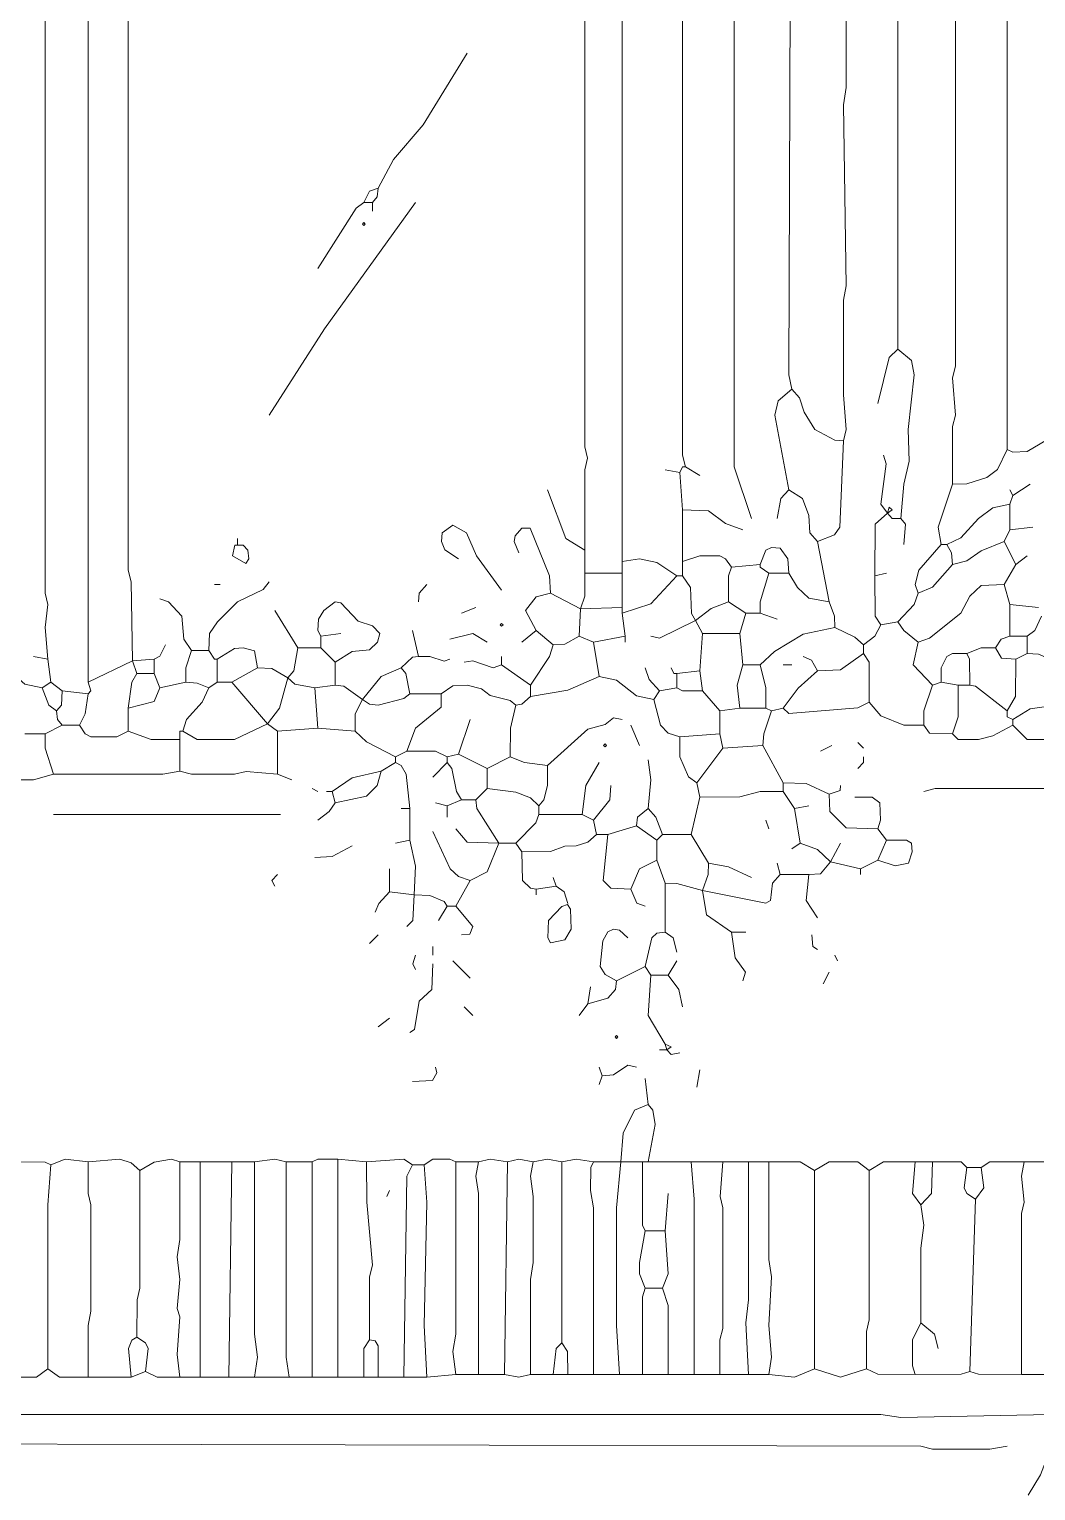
# Model space of a CAD drawing. Header units: millimetres. Extents: x 11 to 20000, y -4 to 8232.
# Drawn here: x 5379 to 6701, y 2807 to 4726 of the extents above; entities that cross this region are included whole.
import ezdxf

# ---------------------------------------------------------------- set-up
doc = ezdxf.new("R2010")
doc.units = ezdxf.units.MM
for name, color, linetype, lineweight, true_color in [('ARCHITECTURE', 7, 'Continuous', 13, 0x000000), ('MASONRY_AND_ARCH', 7, 'Continuous', 13, 0x000000), ('PLANTING', 7, 'Continuous', 13, 0x000000)]:
    doc.layers.add(name, color=color, linetype=linetype, lineweight=lineweight, true_color=true_color)

msp = doc.modelspace()

# ---------------------------------------------------------------- linework, layer by layer
at = {"layer": 'ARCHITECTURE', "color": 7, "lineweight": 13, "true_color": 0x000000}
for points in [[(6327.29989, 4083.71041), (6304.68167, 4151.58371), (6304.66923, 5022.62443), (6300.90498, 5045.24887), (6300.9112, 5452.48869), (6304.52771, 5467.57206), (6304.67545, 5531.67421)], [(6376.32002, 5531.67421), (6376.32624, 5399.69876), (6380.0905, 5377.07432), (6376.32624, 4272.24695), (6380.0905, 4253.39367)], [(6447.9638, 4185.52036), (6451.73428, 4200.60373), (6447.97002, 4245.8526), (6447.97002, 4370.28699), (6451.72805, 4389.14027), (6447.9638, 4626.69683), (6451.72805, 4649.32127), (6451.72805, 4781.29672), (6447.97692, 4800.15124), (6451.72805, 4819.00452), (6451.73428, 5139.51776), (6447.97002, 5162.14219), (6447.9638, 5531.67421)], [(6519.60758, 4306.1836), (6519.60758, 5531.67421)], [(6595.02262, 5527.90305), (6595.0164, 4283.55916), (6591.40679, 4268.47704), (6595.0164, 4219.45701), (6591.39989, 4204.37364), (6591.25215, 4128.95928)], [(6662.89593, 4174.20814), (6662.89593, 5531.67421)], [(5456.25939, 3868.77828), (5456.25939, 3876.32624), (5456.25939, 3996.98382), (5456.25939, 4015.8371), (5456.25939, 4095.02262), (5456.25939, 4117.64706), (5456.25939, 4524.88688), (5456.25939, 4547.51131), (5456.25939, 4788.83903), (5456.25939, 4803.92115), (5456.25939, 4822.77568), (5456.25939, 4939.66776), (5456.25939, 4954.75113), (5456.25939, 5030.1655), (5456.25939, 5067.8733), (5456.25939, 5082.95667), (5456.25984, 5158.37104)], [(5456.25984, 5158.37104), (5622.17195, 5150.68156), (5795.62568, 5124.28631), (5984.1629, 5074.35894), (6052.0362, 5051.7345), (6127.45124, 5021.57466), (6157.61686, 5007.3871), (6157.61686, 4984.91663), (6157.61686, 4132.73043), (6157.61686, 4117.64706), (6157.61686, 4068.62704), (6157.61686, 4027.14932)], [(6240.57342, 4151.58371), (6236.80837, 4166.66708), (6236.80215, 5064.10215)], [(6074.66063, 4973.60441), (6089.74333, 4972.54898), (6104.67217, 4965.00667), (6108.59038, 4954.75113), (6108.60351, 4177.9793), (6112.07161, 4162.89593), (6108.60351, 4147.81256), (6108.59729, 4042.23269)], [(5837.10407, 4517.34581), (5857.1552, 4555.05238), (5896.23846, 4600.30124), (5953.99672, 4694.57014)], [(5837.10407, 4517.34581), (5825.79808, 4513.42002), (5818.25011, 4498.49129)], [(5829.56233, 4498.49129), (5835.90611, 4506.03982), (5837.10407, 4517.34581)], [(5886.12342, 4498.49129), (5766.51007, 4332.57919), (5693.8164, 4219.45701)], [(5757.91855, 4411.76471), (5808.13586, 4490.944), (5818.25011, 4498.49129)], [(5829.56233, 4498.49129), (5818.25011, 4498.49129)], [(5829.56233, 4498.49129), (5829.56233, 4487.17907)]]:
    msp.add_lwpolyline(points, dxfattribs=at)
msp.add_lwpolyline([(5816.36505, 4470.2112), (5818.25034, 4472.09649), (5820.13575, 4470.2112), (5818.25034, 4468.32579)], close=True, dxfattribs=at)
at = {"layer": 'MASONRY_AND_ARCH', "color": 7, "lineweight": 13, "true_color": 0x000000}
for points in [[(5784.31346, 2956.25939), (5784.31346, 3242.83586)], [(5403.46867, 2967.57138), (5403.47557, 3182.50351), (5407.23982, 3235.29412)], [(5456.25984, 2956.25939), (5456.40769, 3024.13247), (5460.02975, 3042.98643), (5460.02353, 3182.50351), (5456.40769, 3197.58699), (5456.25984, 3239.06459)], [(5520.36199, 3009.04977), (5520.51007, 3058.06912), (5524.12624, 3073.1526), (5524.13314, 3227.75238)], [(5576.92308, 2956.25939), (5573.15192, 2986.42534), (5576.62658, 3035.44468), (5573.30034, 3046.7569), (5576.91686, 3084.46482), (5573.15192, 3114.6302), (5576.91686, 3137.25464), (5576.92308, 3239.06459)], [(5603.31867, 3239.06459), (5603.31867, 2956.25939)], [(5641.02523, 2956.25939), (5644.79638, 3239.06459)], [(5674.96188, 2956.25939), (5678.73303, 2982.65486), (5674.96878, 3012.82025), (5674.96188, 3239.06459)], [(5720.21075, 2956.25939), (5716.44706, 2982.65486), (5716.44084, 3239.06459)], [(5750.37749, 2956.25939), (5750.37749, 3239.06459)], [(5822.02138, 3239.06459), (5822.16912, 3186.27477), (5829.54921, 3103.31799), (5825.93959, 3088.23529), (5825.79186, 3005.2793)], [(5882.35294, 3235.29412), (5874.95973, 3220.21143), (5871.04072, 2956.25939)], [(5901.2069, 2956.25939), (5897.43563, 3024.13247), (5901.20068, 3186.27477), (5897.43563, 3235.29412)], [(5938.91403, 3239.06459), (5938.90781, 3012.82025), (5935.14355, 2990.19581), (5938.91403, 2960.03043)], [(5969.0802, 3239.06459), (5965.31584, 3220.21143), (5969.07398, 3197.58699), (5969.0802, 2960.03043)], [(6006.78733, 3239.06459), (6003.01686, 2960.03043)], [(6036.95351, 2960.03043), (6036.95973, 3084.46482), (6040.72398, 3107.08925), (6040.71776, 3193.81572), (6036.95973, 3220.21143), (6040.72398, 3239.06459)], [(6078.43111, 3001.50803), (6078.43111, 3239.06459)], [(6119.9095, 2960.03043), (6119.90328, 3178.73303), (6116.13903, 3201.35747), (6116.28676, 3231.51674), (6119.9095, 3239.06459)], [(6155.73179, 3239.06459), (6150.0819, 3178.73303), (6150.0819, 3024.13247), (6153.84615, 2960.03043)], [(6184.01233, 3239.06482), (6184.16007, 3156.1155), (6187.78281, 3148.56686)], [(6251.88563, 2960.03043), (6251.87941, 3190.04525), (6248.11437, 3239.06482)], [(6285.82229, 2960.03043), (6285.97002, 3005.2793), (6289.58654, 3020.36199), (6289.58654, 3178.73303), (6286.11844, 3193.81572), (6289.59276, 3239.06482)], [(6323.52941, 2960.03043), (6319.75894, 3027.90373), (6323.52319, 3058.06912), (6323.52941, 3239.06482)], [(6349.92432, 2960.03043), (6353.69559, 2982.65486), (6349.93054, 3024.13247), (6353.69559, 3088.23529), (6349.93054, 3110.85973), (6349.92432, 3239.06482)], [(6410.25667, 2967.57138), (6410.25667, 3227.75238)], [(6481.90045, 3227.75238), (6481.89423, 3031.67421), (6478.27771, 3016.59152), (6478.12998, 2967.57138)], [(6681.74989, 2960.03043), (6681.75611, 3171.19129), (6685.22421, 3186.27477), (6681.75611, 3220.21143), (6685.52036, 3239.06482)], [(5852.18676, 3201.35747), (5848.41629, 3193.81572)], [(6214.17771, 3148.56686), (6217.94898, 3197.58699)], [(6613.87658, 2963.8009), (6621.41753, 3190.04525)], [(6549.77376, 3182.50351), (6553.54423, 3156.1086), (6549.77998, 3125.94242), (6549.77376, 3027.90373)], [(6187.78281, 3148.56686), (6180.24106, 3107.08925), (6180.3888, 3092.00577), (6187.78281, 3073.1526)], [(6214.17771, 3148.56686), (6187.78281, 3148.56686)], [(6214.17771, 3148.56686), (6217.80045, 3092.00577), (6210.40724, 3073.1526)], [(6187.78281, 3073.1526), (6184.01855, 3061.84038), (6184.01233, 2960.03043)], [(6187.78281, 3073.1526), (6210.40724, 3073.1526)], [(6217.94898, 2960.03043), (6217.80124, 3050.52817), (6210.40724, 3073.1526)], [(6542.23201, 2960.03043), (6538.60928, 2971.34265), (6538.60928, 3005.2793), (6549.77376, 3027.90373)], [(6549.77376, 3027.90373), (6567.57127, 3012.82025), (6572.39819, 2993.96708)], [(5520.36199, 3009.04977), (5513.87014, 3005.12466), (5509.19785, 2993.96708), (5512.82093, 2956.25939)], [(5531.67421, 2963.8009), (5535.29038, 2993.96708), (5531.51957, 3001.50181), (5520.36199, 3009.04977)], [(5825.79186, 3005.2793), (5818.39864, 2993.96708), (5818.25011, 2956.25939)], [(5837.10407, 2956.25939), (5836.94943, 2997.73066), (5833.18507, 3004.07511), (5825.79186, 3005.2793)], [(6078.43111, 3001.50803), (6071.0448, 2993.96018), (6067.11889, 2960.03043)], [(6078.43111, 3001.50803), (6085.81821, 2990.19581), (6085.97285, 2960.03043)], [(5403.46867, 2967.57138), (5388.38654, 2956.25939), (5343.13767, 2956.25939)], [(5456.25984, 2956.25939), (5418.55204, 2956.25939), (5403.46867, 2967.57138)], [(5456.25984, 2956.25939), (5478.88428, 2956.25939), (5505.2724, 2956.25939), (5512.82093, 2956.25939)], [(5531.67421, 2963.8009), (5512.82093, 2956.25939)], [(5531.67421, 2963.8009), (5546.75758, 2956.25939), (5569.37511, 2956.25939), (5576.92308, 2956.25939)], [(5576.92308, 2956.25939), (5603.31867, 2956.25939)], [(5641.02523, 2956.25939), (5603.31867, 2956.25939)], [(5641.02523, 2956.25939), (5674.96188, 2956.25939)], [(5720.21075, 2956.25939), (5701.35747, 2956.25939), (5674.96188, 2956.25939)], [(5750.37749, 2956.25939), (5720.21075, 2956.25939)], [(5750.37749, 2956.25939), (5784.31346, 2956.25939)], [(5784.31346, 2956.25939), (5818.25011, 2956.25939)], [(5837.10407, 2956.25939), (5818.25011, 2956.25939)], [(5837.10407, 2956.25939), (5871.04072, 2956.25939)], [(5901.2069, 2956.25939), (5871.04072, 2956.25939)], [(5901.2069, 2956.25939), (5938.91403, 2960.03043)], [(5938.91403, 2960.03043), (5969.0802, 2960.03043)], [(5969.0802, 2960.03043), (6003.01686, 2960.03043)], [(6036.95351, 2960.03043), (6021.87002, 2956.25916), (6003.01686, 2960.03043)], [(6036.95351, 2960.03043), (6067.11889, 2960.03043)], [(6067.11889, 2960.03043), (6085.97285, 2960.03043)], [(6085.97285, 2960.03043), (6119.9095, 2960.03043)], [(6119.9095, 2960.03043), (6153.84615, 2960.03043)], [(6153.84615, 2960.03043), (6184.01233, 2960.03043)], [(6184.01233, 2960.03043), (6217.94898, 2960.03043)], [(6251.88563, 2960.03043), (6217.94898, 2960.03043)], [(6251.88563, 2960.03043), (6285.82229, 2960.03043)], [(6285.82229, 2960.03043), (6323.52941, 2960.03043)], [(6349.92432, 2960.03043), (6323.52941, 2960.03043)], [(6410.25667, 2967.57138), (6383.86097, 2956.4069), (6349.92432, 2960.03043)], [(6410.25667, 2967.57138), (6444.19333, 2956.25916), (6478.12998, 2967.57138)], [(6542.23201, 2960.03043), (6493.21267, 2960.18507), (6478.12998, 2967.57138)], [(6542.23201, 2960.03043), (6602.56437, 2960.17817), (6613.87658, 2963.8009)], [(6681.74989, 2960.03043), (6625.1888, 2960.17817), (6613.87658, 2963.8009)], [(6681.74989, 2960.03043), (6711.91527, 2960.03043)], [(6745.85192, 2892.15713), (6738.30407, 2902.27138), (6719.45701, 2907.2336), (6523.37885, 2903.46934), (6496.98314, 2907.23982), (4098.79378, 2907.23982)], [(6690.4888, 2801.65939), (6706.95373, 2828.0543), (6716.74287, 2854.44921), (6745.85192, 2892.15713)], [(4151.58371, 2869.53269), (4177.9793, 2861.99095), (4430.61799, 2861.99717), (4453.24242, 2869.53247), (4766.21459, 2869.53247), (4788.83903, 2861.99095), (5018.85328, 2861.99717), (5037.70781, 2869.53247), (6549.77376, 2865.7552), (6564.85645, 2862.13869), (6640.27149, 2861.99095), (6662.89593, 2865.76143)]]:
    msp.add_lwpolyline(points, dxfattribs=at)
at = {"layer": 'PLANTING', "color": 7, "lineweight": 13, "true_color": 0x000000}
for points in [[(5399.69876, 5067.8733), (5399.70498, 3985.67161), (5403.32081, 3970.58824), (5399.85271, 3940.42274), (5403.46867, 3898.94378)], [(5514.70588, 3897.05882), (5512.67251, 4000.75373), (5509.056, 4015.8371), (5509.04977, 5067.8733)], [(6493.21267, 4234.54038), (6508.29559, 4294.87138), (6519.60758, 4306.1836)], [(6519.60758, 4306.1836), (6537.25735, 4291.10147), (6541.03416, 4272.24695), (6533.01946, 4200.60373), (6534.54333, 4159.12477), (6527.29706, 4128.95928), (6523.37885, 4083.71041)], [(6380.0905, 4253.39367), (6362.44072, 4238.31029), (6357.76222, 4219.45701), (6376.32002, 4121.41821)], [(6380.0905, 4253.39367), (6390.34638, 4242.08145), (6396.37115, 4223.22817), (6410.40441, 4200.60995), (6436.65158, 4186.57704), (6447.9638, 4185.52036)], [(6447.9638, 4185.52036), (6443.13688, 4072.39819), (6436.50317, 4062.14265), (6414.02715, 4053.54491)], [(6715.68654, 4136.50034), (6744.79559, 4170.43699), (6752.18948, 4189.28462), (6749.46154, 4195.62183), (6723.22749, 4191.86414), (6689.29084, 4171.49367), (6670.44389, 4170.58541), (6662.89593, 4174.20814)], [(6506.03348, 4090.49785), (6497.28835, 4102.5629), (6504.22873, 4155.35419), (6500.75441, 4166.66708)], [(6591.25215, 4128.95928), (6610.10532, 4129.10735), (6636.50102, 4137.69197), (6650.52738, 4147.96097), (6662.89593, 4174.20814)], [(6233.03167, 4144.04265), (6214.17771, 4147.81256)], [(6240.57342, 4151.58371), (6236.80215, 4151.58371), (6233.03167, 4144.04265)], [(6240.57342, 4151.58371), (6259.42658, 4140.27149)], [(6233.03167, 4144.04265), (6236.80215, 4095.02262)], [(6591.25215, 4128.95928), (6572.54593, 4072.39819), (6576.16867, 4049.77376)], [(6670.43767, 4113.8759), (6693.0621, 4128.95928)], [(6059.57794, 4121.41821), (6083.40023, 4057.46324), (6108.59729, 4042.23269)], [(6361.23654, 4083.71041), (6366.06414, 4110.10532), (6376.32002, 4121.41821)], [(6414.02715, 4053.54491), (6403.77127, 4064.85713), (6402.56719, 4087.48156), (6394.11686, 4110.0991), (6376.32002, 4121.41821)], [(6670.43767, 4113.8759), (6666.6664, 4121.41821)], [(6666.6664, 4102.56369), (6670.43767, 4113.8759)], [(6315.98767, 4068.62704), (6293.36324, 4077.22545), (6270.7388, 4093.96595), (6236.80215, 4095.02262)], [(6236.80215, 4027.14932), (6236.80215, 4095.02262)], [(6506.03348, 4090.49785), (6489.59683, 4076.16244), (6489.44219, 4008.29604)], [(6506.03348, 4090.49785), (6512.06663, 4083.71041), (6523.37885, 4083.71041)], [(6666.6664, 4102.56369), (6644.04197, 4097.58903), (6625.1888, 4083.56233), (6602.41584, 4058.51957), (6583.71041, 4049.77376)], [(6666.6664, 4068.62704), (6666.6664, 4102.56369)], [(5942.6845, 4030.92048), (5924.88767, 4042.38054), (5920.2086, 4053.54491), (5921.26425, 4064.85023), (5935.14355, 4074.96459), (5952.94729, 4064.85023), (5966.36538, 4034.69038), (5999.24559, 3989.44152)], [(6063.34842, 3985.67161), (6062.29898, 4008.29604), (6036.80498, 4071.19367), (6025.64751, 4071.19367), (6017.21097, 4061.08597), (6015.53314, 4053.54491), (6021.87002, 4038.46154)], [(6527.14932, 4049.77376), (6529.57421, 4076.16244), (6523.37885, 4083.71041)], [(6666.6664, 4068.62704), (6659.12545, 4053.54491)], [(6696.83258, 4072.39819), (6666.6664, 4068.62704)], [(5652.33744, 4049.77376), (5652.33744, 4057.31482)], [(6429.10984, 3974.35939), (6414.02715, 4053.54491)], [(6546.00328, 3985.67161), (6542.38665, 3996.98382), (6547.20113, 4015.8371), (6576.16867, 4049.77376)], [(6576.16867, 4049.77376), (6583.71041, 4049.77376)], [(6591.25215, 4023.37817), (6590.05419, 4038.46154), (6583.71041, 4049.77376)], [(6591.25215, 4023.37817), (6610.10532, 4028.34695), (6628.95928, 4041.3241), (6659.12545, 4053.54491)], [(6674.20814, 4023.37817), (6659.12545, 4053.54491)], [(6108.59729, 4012.06595), (6108.59729, 4042.23269)], [(6229.2612, 4008.29604), (6202.8655, 4026.09265), (6180.24106, 4030.62398), (6157.61686, 4027.14932)], [(6300.90498, 4019.60826), (6293.35701, 4030.7655), (6285.82229, 4034.53643), (6259.42658, 4034.54253), (6236.80215, 4027.14932)], [(6338.6121, 4023.37817), (6346.30848, 4042.07771), (6353.69559, 4045.84864), (6365.0009, 4044.79876), (6375.26357, 4030.92048), (6376.32002, 4012.06595)], [(6674.20814, 4023.37817), (6689.29084, 4034.69038)], [(6102.94118, 3964.93213), (6108.44955, 3981.90045), (6108.59729, 4012.06595)], [(6157.61686, 4012.06595), (6108.59729, 4012.06595)], [(6157.61686, 4012.06595), (6157.61686, 4027.14932)], [(6157.61686, 3966.81708), (6157.61686, 4004.51867), (6157.61686, 4012.06595)], [(6236.80215, 4027.14932), (6236.80215, 4008.29604)], [(6300.90498, 4019.60826), (6297.28224, 4008.29536), (6297.1345, 3974.35939)], [(6338.6121, 4023.37817), (6300.90498, 4019.60826)], [(6338.6121, 4023.37817), (6338.6121, 4019.60826), (6349.92432, 4012.06595)], [(6349.92432, 4012.06595), (6338.75984, 3974.35939), (6338.6121, 3959.27602)], [(6349.92432, 4012.06595), (6376.32002, 4012.06595)], [(6429.10984, 3974.35939), (6402.71493, 3979.33405), (6387.78688, 3993.21267), (6376.32002, 4012.06595)], [(6504.52489, 4012.06595), (6489.44219, 4008.29604)], [(6546.00328, 3985.67161), (6564.85645, 3993.36731), (6591.25215, 4023.37817)], [(6674.20814, 4023.37817), (6659.12545, 3996.98382)], [(5693.8164, 4000.75373), (5686.26787, 3990.49785), (5652.33744, 3974.20441), (5626.09095, 3947.9638), (5615.82817, 3932.88043), (5614.63088, 3910.256)], [(5629.71301, 3996.98382), (5622.17195, 3996.98382)], [(5901.2069, 3996.98382), (5891.09876, 3985.67161), (5889.89468, 3974.35939)], [(6157.61686, 3959.27602), (6195.32455, 3971.78586), (6229.2612, 4008.29604)], [(6229.2612, 4008.29604), (6236.80215, 4008.29604)], [(6253.77048, 3949.84876), (6248.33676, 3959.20871), (6247.05803, 3993.21267), (6236.80215, 4008.29604)], [(6489.44219, 4008.29604), (6489.59683, 3955.50554), (6496.98314, 3944.19265)], [(6659.12545, 3996.98382), (6628.95928, 3995.77907), (6614.03122, 3981.90045), (6602.41584, 3959.4241), (6561.08597, 3926.53699), (6546.00328, 3921.56821)], [(6659.12545, 3996.98382), (6666.6664, 3970.58824)], [(5550.52749, 3978.1293), (5561.84038, 3974.20441), (5579.48948, 3955.50486), (5581.89152, 3925.33937), (5592.00645, 3910.256)], [(5780.54299, 3895.17387), (5803.16742, 3909.19989), (5825.79186, 3911.46075), (5836.04774, 3921.56889), (5839.52206, 3932.88043), (5829.56233, 3942.9888), (5810.71538, 3949.02048), (5788.08473, 3973.15464), (5780.54299, 3974.19785), (5765.60803, 3963.04649), (5758.97523, 3951.73495), (5758.06663, 3936.65781), (5761.68971, 3929.11052)], [(6063.34842, 3985.67161), (6044.49446, 3980.70283), (6030.62285, 3963.04717), (6044.49446, 3936.65158)], [(6102.94118, 3964.93213), (6063.34842, 3985.67161)], [(6253.77048, 3949.84876), (6274.51007, 3965.6198), (6297.1345, 3974.35939)], [(6297.1345, 3974.35939), (6319.75894, 3959.27602)], [(6429.10984, 3974.35939), (6436.50385, 3955.50486), (6436.65158, 3940.42274)], [(6546.00328, 3985.67161), (6541.03416, 3970.73631), (6519.60758, 3947.9638)], [(5701.35747, 3963.04717), (5731.52296, 3914.02715)], [(5946.45577, 3959.27602), (5965.30894, 3966.81708)], [(6101.05554, 3929.11052), (6102.94118, 3964.93213)], [(6157.61686, 3966.81708), (6102.94118, 3964.93213)], [(6157.61686, 3966.81708), (6157.61686, 3959.27602)], [(6161.3879, 3929.11052), (6157.61686, 3959.27602)], [(6312.21719, 3932.88043), (6319.75894, 3959.27602)], [(6319.75894, 3959.27602), (6338.6121, 3959.27602)], [(6361.23654, 3951.73495), (6338.6121, 3959.27602)], [(6666.6664, 3970.58824), (6704.37432, 3966.81708)], [(6666.6664, 3929.11052), (6666.6664, 3970.58824)], [(6689.29084, 3929.11052), (6699.54672, 3936.65781), (6708.1448, 3955.50486)], [(5882.35294, 3936.65158), (5889.89468, 3902.71493)], [(6044.49446, 3936.65158), (6025.64129, 3921.56821)], [(6067.11889, 3917.7983), (6044.49446, 3936.65158)], [(6253.77048, 3949.84876), (6206.63676, 3926.40226), (6195.32455, 3929.11052)], [(6253.77048, 3949.84876), (6263.19785, 3932.88043)], [(6436.65158, 3940.42274), (6395.17319, 3931.68314), (6357.46606, 3909.20645), (6338.6121, 3891.40271)], [(6474.35871, 3917.7983), (6463.04649, 3928.05385), (6436.65158, 3940.42274)], [(6474.35871, 3917.7983), (6489.28756, 3929.11052), (6496.98314, 3944.19265)], [(6519.60758, 3947.9638), (6496.98314, 3944.19265)], [(6519.60758, 3947.9638), (6527.15622, 3936.65781), (6546.00328, 3921.56821)], [(5558.0698, 3917.7983), (5550.37998, 3902.86957), (5542.98643, 3898.94378)], [(5788.08473, 3932.88043), (5761.68971, 3929.11052)], [(5761.68971, 3914.02715), (5761.68971, 3929.11052)], [(5980.39242, 3921.56821), (5961.53846, 3932.73258), (5931.37229, 3925.33937)], [(6067.11889, 3917.7983), (6062.29208, 3902.71493), (6036.95351, 3865.00713)], [(6101.05554, 3929.11052), (6082.20238, 3918.85441), (6067.11889, 3917.7983)], [(6119.9095, 3921.56821), (6101.05554, 3929.11052)], [(6119.9095, 3921.56821), (6161.3879, 3929.11052)], [(6127.45124, 3876.31934), (6119.9095, 3921.56821)], [(6161.3879, 3929.11052), (6161.3879, 3921.56821)], [(6259.42658, 3883.86165), (6263.19785, 3932.88043)], [(6263.19785, 3932.88043), (6312.21719, 3932.88043)], [(6315.98767, 3891.40271), (6312.21719, 3932.88043)], [(6474.35871, 3917.7983), (6474.35871, 3906.48609)], [(6564.85645, 3865.00713), (6539.67262, 3891.40271), (6546.00328, 3921.56821)], [(6666.6664, 3929.11052), (6655.36109, 3925.18473), (6647.81324, 3914.02715)], [(6666.6664, 3929.11052), (6689.29084, 3929.11052)], [(6689.29084, 3929.11052), (6689.29084, 3906.48609)], [(5395.9276, 3861.23722), (5373.30317, 3866.19876), (5335.59536, 3898.94378)], [(5384.61538, 3902.71493), (5403.46867, 3898.94378)], [(5403.46867, 3898.94378), (5407.23982, 3868.77828)], [(5456.25939, 3868.77828), (5514.70588, 3897.05882)], [(5514.70588, 3897.05882), (5542.98643, 3898.94378)], [(5514.70588, 3897.05882), (5520.36199, 3880.0905)], [(5542.98643, 3880.0905), (5542.98643, 3898.94378)], [(5584.46414, 3868.77828), (5584.61256, 3887.63156), (5592.00645, 3910.256)], [(5592.00645, 3910.256), (5614.63088, 3910.256)], [(5625.9431, 3898.94378), (5622.17195, 3898.94378), (5614.63088, 3910.256)], [(5625.9431, 3898.94378), (5648.56753, 3912.82952), (5659.87975, 3913.87907), (5674.59378, 3909.89446), (5678.73303, 3887.63156)], [(5625.9431, 3868.77828), (5625.9431, 3898.94378)], [(5718.32579, 3874.43439), (5726.481, 3883.794), (5731.52296, 3914.02715)], [(5761.68971, 3914.02715), (5731.52296, 3914.02715)], [(5780.54299, 3895.17387), (5761.68971, 3914.02715)], [(5780.54299, 3895.17387), (5780.54299, 3865.00713)], [(5889.89468, 3902.71493), (5882.34604, 3901.51041), (5867.27025, 3887.63156)], [(5931.37229, 3898.94378), (5923.82443, 3896.37115), (5904.97738, 3902.56686), (5889.89468, 3902.71493)], [(5950.22624, 3895.17387), (5961.53846, 3896.8379), (5987.93337, 3887.78654), (5999.24559, 3891.40271)], [(5999.24559, 3891.40271), (5999.24559, 3902.71493)], [(6414.02715, 3883.86165), (6406.33145, 3897.74649), (6395.17319, 3902.71493)], [(6414.02715, 3883.86165), (6444.19333, 3884.91776), (6474.35871, 3906.48609)], [(6481.90045, 3842.38269), (6481.74581, 3895.17319), (6474.35871, 3906.48609)], [(6576.16867, 3868.77828), (6576.31719, 3887.63156), (6583.85882, 3902.56029), (6591.25215, 3906.33111), (6610.10532, 3906.48609)], [(6647.81324, 3914.02715), (6628.95928, 3913.87907), (6610.10532, 3906.48609)], [(6613.87658, 3865.00713), (6613.72885, 3898.93756), (6610.10532, 3906.48609)], [(6647.81324, 3914.02715), (6655.50882, 3900.14853), (6674.20814, 3898.94378)], [(6662.89593, 3831.07048), (6674.05973, 3849.925), (6674.20814, 3898.94378)], [(6674.20814, 3898.94378), (6689.29084, 3906.48609)], [(6719.45701, 3898.94378), (6704.37432, 3905.42941), (6689.29084, 3906.48609)], [(5509.04977, 3834.84163), (5513.87048, 3868.77828), (5520.36199, 3880.0905)], [(5542.98643, 3880.0905), (5520.36199, 3880.0905)], [(5550.52749, 3861.23722), (5542.98643, 3880.0905)], [(5644.79638, 3868.77828), (5678.73303, 3887.63156)], [(5718.32579, 3874.43439), (5697.58631, 3886.58201), (5678.73303, 3887.63156)], [(5816.36527, 3846.15385), (5841.02308, 3876.17149), (5867.27025, 3887.63156)], [(5878.58247, 3853.69491), (5873.61335, 3880.08428), (5867.27025, 3887.63156)], [(5999.24559, 3891.40271), (6036.95351, 3865.00713)], [(6127.45124, 3876.31934), (6085.97285, 3858.52274), (6036.95351, 3849.925)], [(6127.45124, 3876.31934), (6150.07568, 3871.35124), (6176.47059, 3850.98043), (6199.09502, 3846.15385)], [(6206.63676, 3857.46606), (6192.75747, 3872.54943), (6187.78281, 3887.63156)], [(6229.2612, 3880.0905), (6225.48993, 3880.0905), (6221.71946, 3887.63156)], [(6259.42658, 3883.86165), (6229.2612, 3880.0905)], [(6229.2612, 3880.0905), (6229.2612, 3861.23722)], [(6259.42658, 3883.86165), (6263.19785, 3857.46606)], [(6315.98767, 3891.40271), (6308.59514, 3865.00713), (6312.21719, 3834.84163)], [(6315.98767, 3891.40271), (6338.6121, 3891.40271)], [(6346.15385, 3834.84163), (6346.00611, 3861.23722), (6338.6121, 3891.40271)], [(6380.0905, 3891.40271), (6368.77828, 3891.40271)], [(6414.02715, 3883.86165), (6388.68167, 3861.0888), (6368.77828, 3834.84163)], [(5395.9276, 3861.23722), (5407.23982, 3868.77828)], [(5414.78088, 3831.07048), (5404.66652, 3838.619), (5395.9276, 3861.23722)], [(5422.32319, 3857.46606), (5407.23982, 3868.77828)], [(5414.78088, 3831.07048), (5421.12534, 3838.619), (5422.32319, 3857.46606)], [(5422.32319, 3857.46606), (5456.25984, 3853.69491)], [(5456.25939, 3868.77828), (5460.02975, 3857.46606), (5456.25984, 3853.69491)], [(5550.52749, 3861.23722), (5542.83835, 3843.58744), (5509.04977, 3834.84163)], [(5550.52749, 3861.23722), (5584.46414, 3868.77828)], [(5580.69423, 3804.67613), (5585.52081, 3819.75826), (5606.03314, 3842.38269), (5614.63088, 3861.23722)], [(5584.46414, 3868.77828), (5599.54751, 3867.72851), (5614.63088, 3861.23722)], [(5625.9431, 3868.77828), (5614.63088, 3861.23722)], [(5625.9431, 3868.77828), (5644.79638, 3868.77828)], [(5644.79638, 3868.77828), (5691.9302, 3814.10215)], [(5718.32579, 3874.43439), (5707.70124, 3834.84163), (5691.9302, 3814.10215)], [(5718.32579, 3874.43439), (5727.68541, 3866.27296), (5754.1474, 3861.23722)], [(5780.54299, 3865.00713), (5754.1474, 3861.23722)], [(5754.1474, 3861.23722), (5757.91855, 3808.44604)], [(5816.36527, 3846.15385), (5791.8552, 3863.80984), (5780.54299, 3865.00713)], [(5920.06007, 3853.69491), (5935.14355, 3863.95102), (5953.99672, 3864.85928), (5972.85068, 3860.03247), (5984.1629, 3851.12885), (6010.55158, 3844.95622), (6018.09955, 3838.61278)], [(6036.95351, 3849.925), (6036.95351, 3865.00713)], [(6206.63676, 3857.46606), (6199.09502, 3846.15385)], [(6229.2612, 3861.23722), (6206.63676, 3857.46606)], [(6263.19785, 3857.46606), (6236.80905, 3857.61414), (6229.2612, 3861.23722)], [(6263.19785, 3857.46606), (6285.82229, 3831.07048)], [(6564.85645, 3865.00713), (6553.69197, 3831.07048), (6553.54423, 3812.21719)], [(6576.16867, 3868.77828), (6564.85645, 3865.00713)], [(6576.16867, 3868.77828), (6598.7931, 3865.00713)], [(6598.7931, 3865.00713), (6598.64536, 3823.52941), (6591.25215, 3800.90498)], [(6598.7931, 3865.00713), (6613.87658, 3865.00713)], [(6662.89593, 3831.07048), (6621.42443, 3863.80328), (6613.87658, 3865.00713)], [(5444.94762, 3812.21719), (5452.34061, 3827.30057), (5456.25984, 3853.69491)], [(5816.36527, 3846.15385), (5807.08563, 3827.30057), (5806.9379, 3804.67613)], [(5816.36527, 3846.15385), (5825.72421, 3839.81007), (5837.10407, 3838.76063), (5871.03382, 3847.35147), (5878.58247, 3853.69491)], [(5920.06007, 3853.69491), (5919.6914, 3835.8914), (5886.27805, 3808.44604), (5874.8112, 3778.28054)], [(5920.06007, 3853.69491), (5878.58247, 3853.69491)], [(6010.55781, 3770.73948), (6010.70554, 3808.44604), (6018.09955, 3838.61278)], [(6036.95351, 3849.925), (6025.64751, 3839.81663), (6018.09955, 3838.61278)], [(6233.03167, 3797.13382), (6217.94898, 3801.96165), (6207.83462, 3812.21719), (6199.09502, 3846.15385)], [(6368.77828, 3834.84163), (6376.32624, 3827.60305), (6466.81776, 3834.99627), (6481.90045, 3842.38269)], [(6553.54423, 3812.21719), (6527.14932, 3812.36527), (6497.13167, 3824.58609), (6481.90045, 3842.38269)], [(6670.43767, 3819.75826), (6693.0621, 3833.78495), (6726.99876, 3838.61278)], [(5414.78088, 3831.07048), (5415.97873, 3819.76516), (5422.32319, 3812.21719)], [(5509.04977, 3804.67613), (5509.04977, 3834.84163)], [(5957.76799, 3819.75826), (5942.6845, 3774.50939)], [(6157.61663, 3819.75826), (6146.30441, 3822.17749), (6134.99219, 3813.42138), (6112.36776, 3807.24876), (6059.57794, 3759.42726)], [(6285.82229, 3831.07048), (6312.21719, 3834.84163)], [(6285.82229, 3831.07048), (6285.82229, 3800.90498)], [(6346.15385, 3834.84163), (6312.21719, 3834.84163)], [(6342.38337, 3785.82161), (6343.43281, 3800.90498), (6353.69559, 3831.07048)], [(6346.15385, 3834.84163), (6353.69559, 3831.07048)], [(6353.69559, 3831.07048), (6368.77828, 3834.84163)], [(6662.89593, 3831.07048), (6662.89593, 3823.52941), (6670.43767, 3819.75826)], [(6670.43767, 3812.21719), (6670.43767, 3819.75826)], [(5399.69876, 3800.90498), (5373.30317, 3800.90498)], [(5399.69876, 3800.90498), (5422.32319, 3812.21719)], [(5411.01097, 3748.11505), (5399.84661, 3782.0517), (5399.69876, 3800.90498)], [(5444.94762, 3812.21719), (5422.32319, 3812.21719)], [(5509.04977, 3804.67613), (5493.9664, 3797.28224), (5460.02975, 3797.2888), (5452.49491, 3801.05962), (5444.94762, 3812.21719)], [(5509.04977, 3804.67613), (5539.21527, 3793.51176), (5576.92308, 3793.36391)], [(5580.69423, 3804.67613), (5576.92308, 3804.67613), (5576.92308, 3793.36391)], [(5580.69423, 3804.67613), (5599.54751, 3793.51176), (5648.56753, 3793.51176), (5691.9302, 3814.10215)], [(5705.12862, 3804.67613), (5691.9302, 3814.10215)], [(5705.12862, 3804.67613), (5757.91855, 3808.44604)], [(5705.12862, 3804.67613), (5705.12862, 3748.11505)], [(5806.9379, 3804.67613), (5757.91855, 3808.44604)], [(5806.9379, 3804.67613), (5822.02138, 3790.64943), (5859.72851, 3770.73948)], [(6180.24106, 3785.82161), (6168.92885, 3812.21719)], [(6233.03167, 3797.13382), (6285.82229, 3800.90498)], [(6289.59276, 3782.0517), (6285.82229, 3800.90498)], [(6553.54423, 3812.21719), (6561.09287, 3802.10916), (6591.25215, 3800.90498)], [(6670.43767, 3812.21719), (6644.04197, 3798.19016), (6625.1888, 3793.51176), (6598.8, 3793.51787), (6591.25215, 3800.90498)], [(6749.62319, 3804.67613), (6734.53971, 3793.51787), (6689.29774, 3793.51787), (6670.43767, 3812.21719)], [(5576.92308, 3793.36391), (5576.92308, 3751.88495)], [(6233.03167, 3797.13382), (6233.17941, 3770.73948), (6244.49163, 3744.35011), (6255.65611, 3736.80283)], [(6289.59276, 3782.0517), (6255.65611, 3736.80283)], [(6342.38337, 3785.82161), (6289.59276, 3782.0517)], [(6342.38337, 3785.82161), (6368.77828, 3736.80283)], [(6417.79762, 3778.28054), (6432.88111, 3785.82161)], [(6466.81776, 3789.59276), (6474.35871, 3782.0517)], [(5840.87455, 3751.88495), (5859.72851, 3763.19717)], [(5874.8112, 3778.28054), (5859.72851, 3770.73948)], [(5859.72851, 3763.19717), (5859.72851, 3770.73948)], [(5859.72851, 3763.19717), (5867.12862, 3759.27229), (5873.75486, 3748.11505), (5878.58247, 3702.86618)], [(5874.8112, 3778.28054), (5912.51912, 3778.13247), (5927.60181, 3770.73948)], [(5908.74785, 3744.34389), (5927.60181, 3763.19717)], [(5927.60181, 3770.73948), (5942.6845, 3774.50939)], [(5927.60181, 3770.73948), (5927.60181, 3763.19717)], [(5927.60181, 3763.19717), (5933.94559, 3755.64989), (5939.97036, 3725.49061), (5946.45577, 3714.17839)], [(5980.39242, 3755.65611), (5942.6845, 3774.50939)], [(5980.39242, 3755.65611), (6010.55781, 3770.73948)], [(6010.55781, 3770.73948), (6029.41176, 3763.34559), (6059.57794, 3759.42726)], [(6127.45124, 3763.19717), (6109.65362, 3733.03167), (6104.82681, 3695.32387)], [(6191.55328, 3702.86618), (6195.02828, 3740.57274), (6191.55328, 3766.96833)], [(6466.81776, 3755.65611), (6474.35871, 3763.19717), (6474.35871, 3770.73948)], [(5411.01097, 3748.11505), (5384.61538, 3740.72115), (5346.90826, 3740.72115), (5335.59536, 3744.34389)], [(5411.01097, 3748.11505), (5554.29864, 3748.12127), (5576.92308, 3751.88495)], [(5705.12862, 3748.11505), (5663.64966, 3751.731), (5648.56753, 3748.2629), (5592.00645, 3748.12127), (5576.92308, 3751.88495)], [(5723.9819, 3740.57274), (5705.12862, 3748.11505)], [(5776.77183, 3725.49061), (5803.16742, 3743.28722), (5840.87455, 3751.88495)], [(5840.87455, 3751.88495), (5835.90611, 3733.03167), (5822.02138, 3719.14649), (5780.54299, 3710.40724)], [(5980.39242, 3755.65611), (5980.39242, 3729.26052)], [(6048.26572, 3706.63609), (6054.6095, 3714.18462), (6059.4302, 3733.03167), (6059.57794, 3759.42726)], [(5750.37749, 3729.26052), (5757.91855, 3725.49061)], [(5776.77183, 3725.49061), (5769.23077, 3725.49061)], [(5776.77183, 3725.49061), (5780.54299, 3710.40724)], [(5965.30894, 3714.17839), (5980.39242, 3729.26052)], [(6048.26572, 3706.63609), (6036.95351, 3716.89287), (6018.09955, 3724.44016), (5980.39242, 3729.26052)], [(6142.53394, 3733.03167), (6141.33597, 3714.17839), (6119.9095, 3687.78281)], [(6259.42658, 3717.9483), (6255.65611, 3736.80283)], [(6259.42658, 3717.9483), (6312.21719, 3718.09672), (6338.6121, 3725.34219), (6368.77828, 3725.49061)], [(6368.77828, 3736.80283), (6398.94446, 3735.74615), (6429.10984, 3721.71946)], [(6368.77828, 3736.80283), (6368.77828, 3725.49061)], [(6383.86097, 3702.86618), (6368.77828, 3725.49061)], [(6429.10984, 3721.71946), (6443.82455, 3726.68133), (6444.19333, 3733.03167)], [(6738.31097, 3729.26052), (6568.62771, 3729.2543), (6553.54423, 3725.49061)], [(5780.54299, 3710.40724), (5772.99502, 3699.09502), (5757.91855, 3687.78281)], [(5927.60181, 3706.63609), (5912.51912, 3710.40724)], [(5927.60181, 3706.63609), (5946.45577, 3714.17839)], [(5927.60181, 3706.63609), (5927.60181, 3691.55396)], [(5965.30894, 3714.17839), (5946.45577, 3714.17839)], [(5965.30894, 3714.17839), (5966.5069, 3702.8655), (5995.47511, 3657.61731)], [(6048.26572, 3706.63609), (6048.26572, 3695.32387)], [(6259.42658, 3717.9483), (6248.11437, 3668.92952)], [(6383.86097, 3702.86618), (6402.71493, 3706.63609)], [(6493.21267, 3676.47059), (6451.73428, 3677.67511), (6430.31403, 3699.09502), (6429.10984, 3721.71946)], [(6493.21267, 3676.47059), (6496.83541, 3687.78281), (6495.77907, 3710.40102), (6485.67093, 3717.79434), (6463.04649, 3717.9483)], [(5411.01097, 3695.32432), (5422.32319, 3695.32432), (5697.58631, 3695.32432), (5708.89853, 3695.32432)], [(5878.58247, 3702.86618), (5867.27025, 3702.86618)], [(5878.58247, 3702.86618), (5878.58247, 3661.38722)], [(6018.09955, 3657.61731), (6044.33982, 3684.16007), (6048.26572, 3695.32387)], [(6104.82681, 3695.32387), (6048.26572, 3695.32387)], [(6119.9095, 3687.78281), (6104.82681, 3695.32387)], [(6119.9095, 3687.78281), (6123.67998, 3668.92952)], [(6191.55328, 3702.86618), (6177.67477, 3691.55396), (6176.47059, 3680.24174)], [(6210.40724, 3668.92952), (6201.66143, 3691.55328), (6191.55328, 3702.86618)], [(6349.92432, 3676.47059), (6346.15385, 3687.78281)], [(6383.86097, 3702.86618), (6391.40271, 3657.61731)], [(5908.74785, 3672.69943), (5931.52081, 3623.68066), (5942.6845, 3613.56572), (5957.76799, 3608.59729)], [(5938.91403, 3676.47059), (5953.99672, 3658.82115), (5995.47511, 3657.61731)], [(6025.64129, 3646.30509), (6063.34842, 3646.45294), (6082.20238, 3653.69808), (6097.28507, 3653.99423), (6112.36776, 3658.81459), (6123.67998, 3668.92952)], [(6123.67998, 3668.92952), (6138.76346, 3668.92952)], [(6168.92885, 3597.28507), (6142.53394, 3598.48925), (6132.4259, 3608.59729), (6138.76346, 3668.92952)], [(6176.47059, 3680.24174), (6138.76346, 3668.92952)], [(6176.47059, 3680.24174), (6202.8655, 3661.38722)], [(6210.40724, 3668.92952), (6202.8655, 3661.38722)], [(6210.40724, 3668.92952), (6248.11437, 3668.92952)], [(6270.7388, 3631.22172), (6248.11437, 3668.92952)], [(6493.21267, 3676.47059), (6504.52489, 3661.38722)], [(5803.16742, 3653.84615), (5776.77183, 3639.81946), (5754.1474, 3638.76278)], [(5859.72851, 3657.61731), (5878.58247, 3661.38722)], [(5884.23857, 3589.74333), (5885.97568, 3627.45057), (5878.58247, 3661.38722)], [(5995.47511, 3657.61731), (5980.24389, 3619.91572), (5957.76799, 3608.59729)], [(5995.47511, 3657.61731), (6018.09955, 3657.61731)], [(6025.64129, 3646.30509), (6018.09955, 3657.61731)], [(6044.49446, 3597.28507), (6036.94661, 3598.48925), (6026.84536, 3608.59729), (6025.64129, 3646.30509)], [(6202.8655, 3661.38722), (6202.8655, 3634.99287)], [(6391.40271, 3657.61731), (6380.0905, 3650.075)], [(6430.99548, 3633.10667), (6414.02715, 3649.01957), (6391.40271, 3657.61731)], [(6444.19333, 3657.61731), (6430.99548, 3633.10667)], [(6504.52489, 3661.38722), (6530.91357, 3661.23326), (6537.25735, 3657.46233), (6538.31312, 3646.30509), (6533.4931, 3631.37636), (6515.8371, 3627.59898), (6493.21267, 3634.99287)], [(6504.52489, 3661.38722), (6493.21267, 3634.99287)], [(6168.92885, 3597.28507), (6180.3957, 3623.67376), (6202.8655, 3634.99287)], [(6214.17771, 3604.82681), (6202.8655, 3634.99287)], [(6270.7388, 3631.22172), (6270.59106, 3616.13903), (6263.19785, 3595.39943)], [(6327.29989, 3612.36776), (6297.1345, 3626.39514), (6270.7388, 3631.22172)], [(6361.23654, 3631.22172), (6365.00781, 3616.13903)], [(6402.71493, 3616.13903), (6417.7914, 3617.3431), (6430.99548, 3633.10667)], [(6430.99548, 3633.10667), (6470.58824, 3623.68066)], [(6493.21267, 3634.99287), (6470.58824, 3623.68066)], [(5705.12862, 3616.13903), (5697.58631, 3608.59729), (5701.35747, 3601.05554)], [(5852.18676, 3623.68066), (5852.18676, 3593.51459)], [(5938.91403, 3574.66063), (5957.76799, 3608.59729)], [(6067.11889, 3612.36776), (6070.89016, 3601.05554)], [(6263.19785, 3595.39943), (6346.14695, 3578.59276), (6352.4914, 3582.35701), (6354.89344, 3604.82681), (6365.00781, 3616.13903)], [(6402.71493, 3616.13903), (6365.00781, 3616.13903)], [(6414.02715, 3559.57794), (6399.09287, 3582.20238), (6402.71493, 3616.13903)], [(6470.58824, 3616.13903), (6470.58824, 3623.68066)], [(5833.3336, 3567.11889), (5838.16041, 3578.43111), (5852.18676, 3593.51459)], [(5884.23857, 3589.74333), (5852.18676, 3593.51459)], [(5884.23857, 3589.74333), (5882.6491, 3555.9552), (5874.8112, 3548.26572)], [(5884.23857, 3589.74333), (5904.97738, 3588.68699), (5923.6767, 3581.01131), (5927.60181, 3574.66063)], [(6044.49446, 3597.28507), (6070.89016, 3601.05554)], [(6044.49446, 3597.28507), (6044.49446, 3589.74333)], [(6085.97285, 3578.43111), (6081.14593, 3593.50769), (6070.89016, 3601.05554)], [(6168.92885, 3597.28507), (6176.62523, 3578.58575), (6187.78281, 3574.66063)], [(6263.19785, 3595.39943), (6229.2612, 3604.67907), (6214.17771, 3604.82681)], [(6214.17771, 3540.72398), (6214.17771, 3604.82681)], [(6300.90498, 3540.72398), (6268.17251, 3563.35532), (6263.19785, 3595.39943)], [(5916.28959, 3555.80667), (5927.60181, 3574.66063)], [(5938.91403, 3574.66063), (5927.60181, 3574.66063)], [(5938.91403, 3574.66063), (5961.37692, 3548.26572), (5957.61335, 3538.15758), (5946.45577, 3536.95351)], [(5825.79186, 3525.64129), (5837.10407, 3536.95351)], [(6150.07568, 3476.62115), (6135.14072, 3485.21233), (6128.50758, 3495.47511), (6132.27805, 3529.41176), (6138.9112, 3541.02014), (6146.30441, 3544.78382), (6153.84615, 3543.29378), (6165.15837, 3533.18224)], [(6187.78281, 3495.47511), (6196.52862, 3533.17602), (6202.8724, 3539.5198), (6214.17771, 3540.72398)], [(6214.17771, 3540.72398), (6224.29208, 3533.17602), (6229.2612, 3514.32907)], [(6300.90498, 3540.72398), (6319.75894, 3540.72398)], [(6300.90498, 3540.72398), (6305.87964, 3506.78733), (6319.59729, 3487.93337), (6315.98767, 3476.62115)], [(6414.02715, 3518.09955), (6407.67647, 3522.02466), (6406.48541, 3536.95351)], [(5908.74785, 3510.55781), (5908.74785, 3521.87002)], [(5878.58247, 3408.74785), (5884.92557, 3412.67376), (5891.09876, 3450.07851), (5907.54378, 3465.30894), (5908.74785, 3499.24559)], [(5886.12342, 3491.70464), (5882.50758, 3499.25249), (5886.12342, 3510.55781)], [(5935.14355, 3503.01686), (5957.76799, 3480.39242)], [(6187.78281, 3495.47511), (6150.07568, 3476.62115)], [(6187.78281, 3495.47511), (6195.32455, 3484.1629)], [(6217.94898, 3484.1629), (6229.2612, 3503.01686)], [(6440.42206, 3503.01686), (6436.65158, 3510.55781)], [(6112.36776, 3446.45577), (6138.76346, 3454.15136), (6148.87149, 3465.30894), (6150.07568, 3476.62115)], [(6214.17771, 3393.66516), (6191.70792, 3431.37229), (6195.32455, 3484.1629)], [(6217.94898, 3484.1629), (6195.32455, 3484.1629)], [(6217.94898, 3484.1629), (6231.82749, 3465.30894), (6236.80215, 3442.6845)], [(6421.56889, 3472.85068), (6429.10984, 3487.93337)], [(6112.36776, 3446.45577), (6116.13903, 3469.0802)], [(5961.53846, 3431.37229), (5950.22624, 3442.6845)], [(6101.05554, 3431.37229), (6112.36776, 3446.45577)], [(5837.10407, 3416.28959), (5852.18676, 3427.60181)], [(6216.06335, 3386.12342), (6206.63676, 3386.12342)], [(6216.06335, 3386.12342), (6221.71946, 3389.89468), (6214.17771, 3393.66516)], [(6216.06335, 3386.12342), (6214.17771, 3393.66516)], [(6216.06335, 3386.12342), (6221.80023, 3379.92805), (6233.03167, 3382.35294)], [(5882.35294, 3344.64581), (5908.60011, 3345.84989), (5914.18371, 3355.95113), (5912.51912, 3363.49898)], [(6131.22172, 3352.18676), (6127.45124, 3363.49898)], [(6131.22172, 3352.18676), (6146.30441, 3353.24321), (6165.15837, 3365.91765), (6176.47059, 3363.49898)], [(6255.65611, 3337.10407), (6259.42658, 3359.72851)], [(6131.22172, 3352.18676), (6127.45124, 3340.87455)], [(6187.78281, 3348.41629), (6191.55328, 3314.47964)], [(6155.73179, 3239.06459), (6158.67308, 3276.77251), (6173.75645, 3306.78326), (6191.55328, 3314.47964)], [(6191.55328, 3239.06482), (6200.75973, 3288.08473), (6197.89706, 3306.93167), (6191.55328, 3314.47964)], [(5456.25984, 3239.06459), (5426.0931, 3242.68812), (5407.23982, 3235.29412)], [(5456.25984, 3239.06459), (5497.73756, 3242.68812), (5512.82025, 3237.86674), (5524.13314, 3227.75238)], [(5576.92308, 3239.06459), (5565.61086, 3242.68122), (5542.98643, 3238.90995), (5524.13314, 3227.75238)], [(5716.44084, 3239.06459), (5701.35747, 3242.83586), (5674.96188, 3239.06459)], [(5750.37749, 3239.06459), (5757.92477, 3242.68812), (5784.31346, 3242.83586)], [(5822.02138, 3239.06459), (5784.31346, 3242.83586)], [(5882.35294, 3235.29412), (5871.04072, 3242.68122), (5822.02138, 3239.06459)], [(5938.91403, 3239.06459), (5931.36606, 3242.68812), (5908.74785, 3242.68122), (5897.43563, 3235.29412)], [(5969.0802, 3239.06459), (5984.1629, 3242.83586), (6006.78733, 3239.06459)], [(6006.78733, 3239.06459), (6021.87002, 3242.83586), (6040.72398, 3239.06459)], [(6078.43111, 3239.06459), (6059.57794, 3242.83586), (6040.72398, 3239.06459)], [(6078.43111, 3239.06459), (6097.28507, 3242.83586), (6119.9095, 3239.06459)], [(5343.13767, 3239.06459), (5399.69186, 3238.91686), (5407.23982, 3235.29412)], [(5603.31867, 3239.06459), (5576.92308, 3239.06459)], [(5603.31867, 3239.06459), (5644.79638, 3239.06459)], [(5674.96188, 3239.06459), (5644.79638, 3239.06459)], [(5716.44084, 3239.06459), (5750.37749, 3239.06459)], [(5882.35294, 3235.29412), (5897.43563, 3235.29412)], [(5969.0802, 3239.06459), (5938.91403, 3239.06459)], [(6155.73179, 3239.06459), (6119.9095, 3239.06459)], [(6184.01233, 3239.06482), (6155.73179, 3239.06459)], [(6184.01233, 3239.06482), (6191.55328, 3239.06482)], [(6191.55328, 3239.06482), (6225.48993, 3239.06482), (6248.11437, 3239.06482)], [(6289.59276, 3239.06482), (6274.51007, 3239.06482), (6248.11437, 3239.06482)], [(6289.59276, 3239.06482), (6323.52941, 3239.06482)], [(6349.92432, 3239.06482), (6323.52941, 3239.06482)], [(6349.92432, 3239.06482), (6357.47296, 3239.06482), (6391.40271, 3239.06482), (6410.25667, 3227.75238)], [(6481.90045, 3227.75238), (6466.81776, 3239.06482), (6429.10984, 3239.06482), (6410.25667, 3227.75238)], [(6542.23201, 3239.06482), (6534.68416, 3239.06482), (6500.75441, 3239.06482), (6481.90045, 3227.75238)], [(6542.23201, 3239.06482), (6538.61618, 3197.58699), (6549.77376, 3182.50351)], [(6542.23201, 3239.06482), (6564.85645, 3239.06482)], [(6549.77376, 3182.50351), (6563.65238, 3197.58699), (6564.85645, 3239.06482)], [(6564.85645, 3239.06482), (6572.40509, 3239.06482), (6602.55747, 3239.06482), (6610.10532, 3231.52364)], [(6610.10532, 3231.52364), (6606.48948, 3205.12794), (6610.25995, 3197.59321), (6621.41753, 3190.04525)], [(6610.10532, 3231.52364), (6628.95928, 3231.52364)], [(6621.41753, 3190.04525), (6632.57511, 3205.12794), (6628.95928, 3231.52364)], [(6685.52036, 3239.06482), (6674.20814, 3239.06482), (6640.27149, 3239.06482), (6628.95928, 3231.52364)], [(6711.91527, 3239.06482), (6685.52036, 3239.06482)]]:
    msp.add_lwpolyline(points, dxfattribs=at)
for points in [[(6506.03348, 4090.49785), (6508.29536, 4098.79378), (6512.06663, 4095.02262)], [(5648.72149, 4048.56923), (5646.0009, 4034.69729), (5663.4957, 4024.73133), (5667.26618, 4030.9267), (5666.21629, 4042.22579), (5659.87285, 4048.56923)], [(5997.36052, 3944.1931), (5999.24581, 3946.07839), (6001.13122, 3944.1931), (5999.24581, 3942.30769)], [(6133.10713, 3785.82206), (6134.99242, 3787.70735), (6136.87783, 3785.82206), (6134.99242, 3783.93665)], [(6085.81821, 3577.0724), (6078.43111, 3574.4991), (6060.78201, 3555.80667), (6059.73258, 3533.18914), (6063.50305, 3526.85226), (6082.05385, 3530.60973), (6090.63812, 3544.49446), (6089.58869, 3570.88326)], [(6148.19005, 3403.09197), (6150.07545, 3404.97738), (6151.96075, 3403.09197), (6150.07545, 3401.20667)]]:
    msp.add_lwpolyline(points, close=True, dxfattribs=at)

doc.saveas('drawing.dxf')
